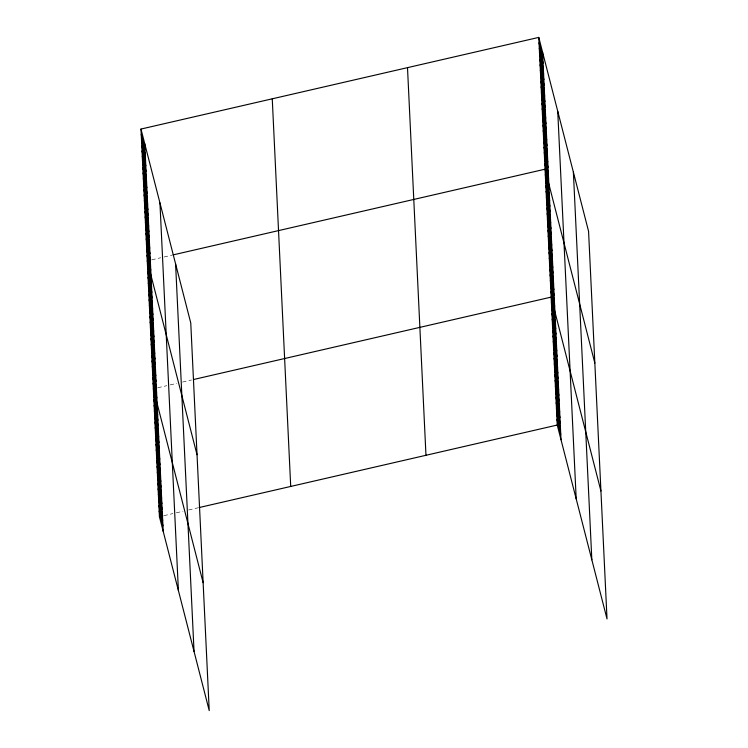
<?xml version="1.0" encoding="UTF-8"?>
<svg xmlns="http://www.w3.org/2000/svg" width="748" height="748" viewBox="0 0 748 748"><rect width="100%" height="100%" fill="white"/><g stroke="black" fill="none" stroke-linecap="round" stroke-linejoin="round"><path stroke-width="0.56" stroke-dasharray="3.74 2.81" d="M151.741 259.827L160.717 257.751M164.083 256.975L171.937 255.171M157.837 387.745L166.813 385.678M170.179 384.902L176.911 383.35M182.521 382.06L191.497 379.984M163.924 515.662L172.9 513.596M176.266 512.819L182.998 511.267M188.608 509.977L198.706 507.649"/><path stroke-width="1.12" d="M140.979 129.058L190.759 322.958L209.225 710.6L159.436 516.7L140.979 129.058L538.775 37.4L588.564 231.3L607.021 618.942L557.241 425.042L538.775 37.4M150.619 260.08L147.253 260.856L197.042 454.756M173.059 254.909L545.058 169.198L594.838 363.098M156.715 388.006L153.349 388.782L203.129 582.683M193.741 379.47L551.145 297.115L600.934 491.015M159.436 516.7L162.802 515.924M199.828 507.387L557.241 425.042M539.037 42.888L542.814 57.605M539.299 48.386L543.076 63.103M539.56 53.875L543.338 68.592M539.822 59.363L543.6 74.08M540.084 64.861L543.861 79.578M540.346 70.349L544.123 85.066M540.608 75.838L544.385 90.555M540.869 81.336L544.647 96.053M541.131 86.824L544.909 101.541M541.393 92.313L545.17 107.029M541.655 97.81L545.432 112.527M541.917 103.299L545.694 118.016M542.178 108.787L545.956 123.504M542.44 114.285L546.218 129.002M542.702 119.773L546.479 134.49M542.964 125.262L546.741 139.979M543.226 130.76L547.003 145.477M543.487 136.248L547.265 150.965M543.749 141.737L547.527 156.454M544.011 147.234L547.788 161.951M544.273 152.723L548.05 167.44M544.535 158.211L548.312 172.928M544.796 163.709L548.574 178.426M545.32 174.761L549.097 189.478M545.582 180.324L549.359 195.041M545.853 185.878L549.63 200.604M546.115 191.441L549.892 206.158M546.377 197.005L550.154 211.721M546.648 202.568L550.425 217.285M546.91 208.131L550.687 222.848M547.171 213.694L550.949 228.411M547.442 219.258L551.22 233.974M547.704 224.811L551.482 239.528M547.966 230.375L551.744 245.092M548.237 235.938L552.015 250.655M548.499 241.501L552.276 256.218M548.761 247.064L552.538 261.781M549.023 252.628L552.809 267.345M549.294 258.182L553.071 272.898M549.556 263.745L553.333 278.462M549.817 269.308L553.604 284.025M550.089 274.871L553.866 289.588M550.35 280.435L554.128 295.151M550.612 285.998L554.399 300.715M550.883 291.552L554.661 306.278M551.407 302.678L555.194 317.395M551.678 308.241L555.455 322.958M551.94 313.805L555.717 328.522M552.202 319.368L555.988 334.085M552.473 324.931L556.25 339.648M552.735 330.485L556.512 345.202M552.996 336.048L556.783 350.765M553.268 341.612L557.045 356.329M553.529 347.175L557.307 361.892M553.791 352.738L557.569 367.455M554.062 358.301L557.84 373.018M554.324 363.855L558.101 378.572M554.586 369.419L558.363 384.135M554.857 374.982L558.634 389.699M555.119 380.545L558.896 395.262M555.381 386.108L559.158 400.825M555.652 391.671L559.429 406.388M555.914 397.225L559.691 411.952M556.175 402.789L559.953 417.506M556.447 408.352L560.224 423.069M556.708 413.915L560.486 428.632M556.97 419.478L560.748 434.195M141.241 134.556L145.018 149.273M141.503 140.044L145.28 154.761M141.765 145.533L145.542 160.25M142.027 151.031L145.804 165.747M142.288 156.519L146.066 171.236M142.55 162.007L146.328 176.724M142.812 167.505L146.589 182.222M143.074 172.994L146.851 187.711M143.326 178.482L147.113 193.199M143.588 183.98L147.375 198.697M143.85 189.468L147.637 204.185M144.112 194.957L147.898 209.674M144.373 200.455L148.16 215.172M144.635 205.943L148.413 220.66M144.897 211.432L148.674 226.148M145.159 216.929L148.936 231.646M145.421 222.418L149.198 237.135M145.682 227.906L149.46 242.623M145.944 233.395L149.722 248.121M146.206 238.893L149.983 253.609M146.468 244.381L150.245 259.098M146.73 249.869L150.507 264.596M146.991 255.367L150.769 270.084M147.515 266.419L151.292 281.136M147.786 271.982L151.564 286.699M148.048 277.545L151.825 292.262M148.31 283.109L152.087 297.826M148.581 288.663L152.358 303.379M148.843 294.226L152.62 308.943M149.104 299.789L152.882 314.506M149.376 305.352L153.153 320.069M149.637 310.916L153.415 325.632M149.899 316.479L153.677 331.196M150.17 322.033L153.948 336.75M150.432 327.596L154.21 342.313M150.694 333.159L154.471 347.876M150.965 338.722L154.743 353.439M151.227 344.286L155.004 359.003M151.489 349.849L155.266 364.566M151.76 355.403L155.537 370.129M152.022 360.966L155.799 375.683M152.283 366.529L156.061 381.246M152.555 372.093L156.332 386.81M152.816 377.656L156.594 392.373M153.078 383.219L156.856 397.936M153.611 394.336L157.389 409.053M153.873 399.899L157.65 414.616M154.135 405.463L157.922 420.18M154.406 411.026L158.183 425.743M154.668 416.589L158.445 431.306M154.929 422.153L158.716 436.869M155.201 427.706L158.978 442.423M155.462 433.27L159.24 447.987M155.724 438.833L159.511 453.55M155.995 444.396L159.773 459.113M156.257 449.959L160.035 464.676M156.519 455.523L160.306 470.24M156.79 461.077L160.568 475.793M157.052 466.64L160.829 481.357M157.314 472.203L161.101 486.92M157.585 477.766L161.362 492.483M157.847 483.33L161.624 498.046M158.108 488.893L161.895 503.61M158.38 494.456L162.157 509.173M158.641 500.01L162.419 514.727M158.903 505.573L162.681 520.29M159.174 511.136L162.952 525.853M573.379 172.171L591.836 559.813M557.737 111.246L576.194 498.888M542.562 52.117L561.019 439.759M407.501 67.647L425.967 455.289M272.253 98.811L290.71 486.452M175.584 263.829L194.041 651.471M159.941 202.904L178.398 590.546M144.757 143.775L163.214 531.417"/></g></svg>
